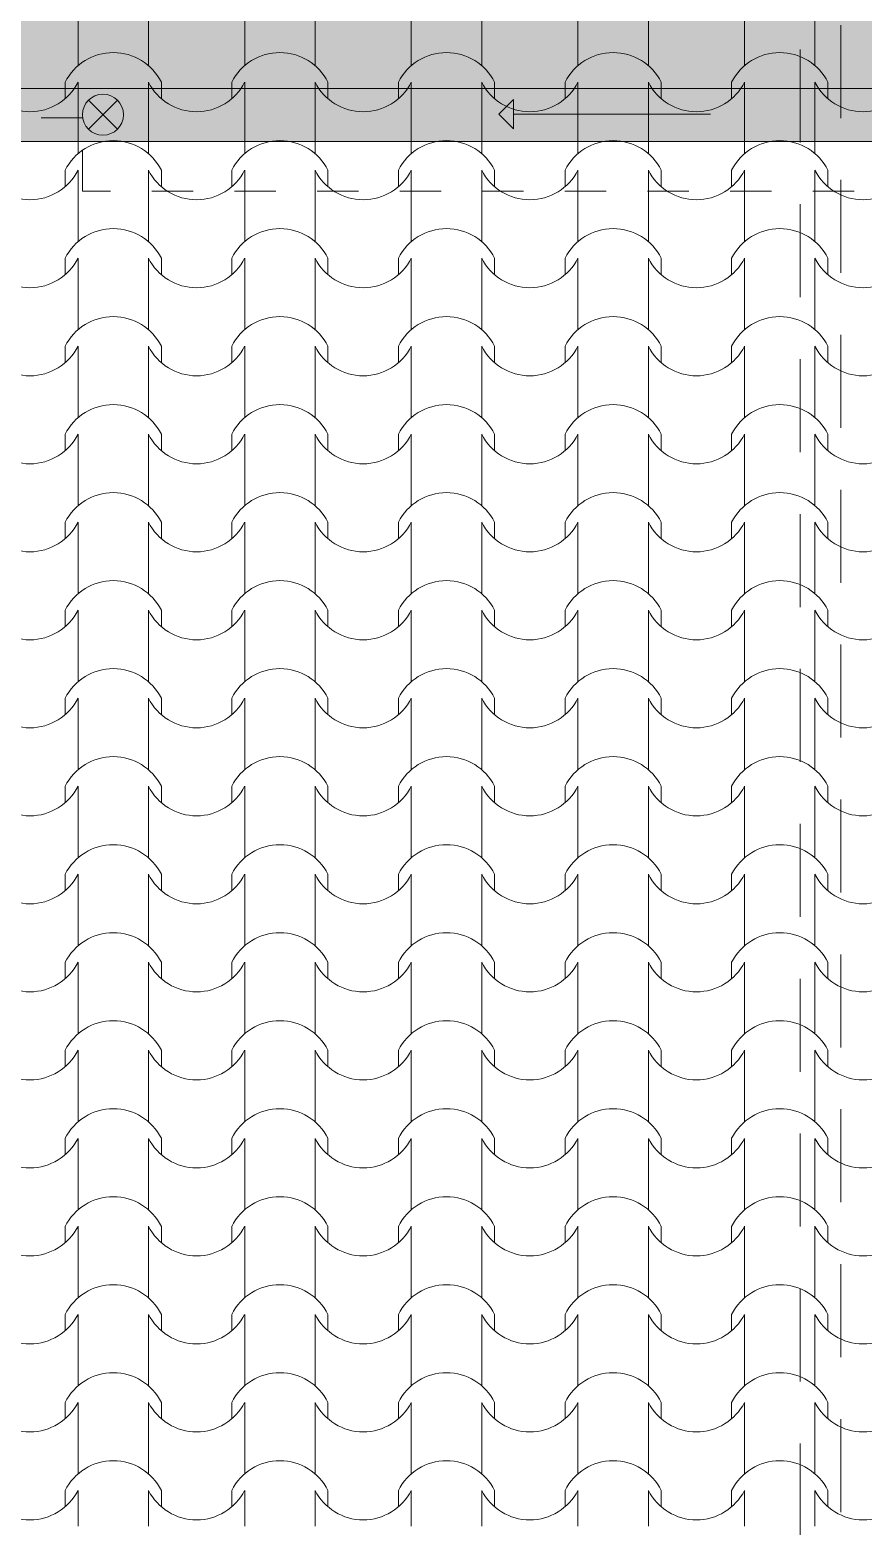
# Model space of a CAD drawing. Header units: feet. Extents: x 2791058 to 2855058, y -67651 to -26651.
# Drawn here: x 2808239 to 2811084, y -49419 to -44308 of the extents above; entities that cross this region are included whole.
import ezdxf

# ---------------------------------------------------------------- set-up
doc = ezdxf.new("R2010")
doc.units = ezdxf.units.FT
doc.header["$MEASUREMENT"] = 0
doc.linetypes.add('Dashed', pattern=[282.222223, 141.111112, -141.111112])
doc.linetypes.add('Long Dashed', pattern=[529.166651, 317.499995, -211.666656])
for name, color, linetype in [('Columns', 7, 'Continuous'), ('Exterior walls', 7, 'Continuous'), ('Shell - Roof', 7, 'Continuous')]:
    doc.layers.add(name, color=color, linetype=linetype)
for name, color, linetype, lineweight in [('Columns_Pen_No__1', 7, 'Continuous', 0), ('Exterior walls_Pen_No__1', 7, 'Continuous', 0), ('Model Unit - Zone_Pen_No__101', 252, 'Continuous', 0), ('Shell - Roof_Pen_No__1', 7, 'Continuous', 0), ('Shell - Roof_Pen_No__20', 1, 'Continuous', 0), ('Shell - Roof_Pen_No__21', 7, 'Continuous', 0), ('Structural - Bearing_Pen_No__1', 7, 'Continuous', 0), ('Structural - Bearing_Pen_No__13', 54, 'Continuous', 0)]:
    doc.layers.add(name, color=color, linetype=linetype, lineweight=lineweight)
doc.layers.add('Exterior walls_Pen_No__85', color=7, linetype='Continuous', lineweight=0, true_color=0x80c2ff)
doc.layers.add('Structural - Bearing_Pen_No__82', color=7, linetype='Continuous', lineweight=0, true_color=0xaaaaaa)

# ---------------------------------------------------------------- blocks, each defined once
blk = doc.blocks.new('*X9', base_point=(2247653.8, -76425))
at = {"layer": 'Structural - Bearing_Pen_No__82', "color": 253, "linetype": 'Continuous', "lineweight": 0, "true_color": 0xaaaaaa}
for p, q in [((2808403.2, -44307.9), (2808403.2, -44258.5)), ((2808643.7, -44307.9), (2808643.7, -44258.5)), ((2808972.2, -44307.9), (2808972.2, -44258.5)), ((2809212.6, -44307.9), (2809212.6, -44258.5)), ((2809541.1, -44307.9), (2809541.1, -44258.5)), ((2809781.6, -44307.9), (2809781.6, -44258.5)), ((2810110.1, -44307.9), (2810110.1, -44258.5)), ((2810350.6, -44307.9), (2810350.6, -44258.5)), ((2810679.1, -44307.9), (2810679.1, -44258.5)), ((2810919.5, -44307.9), (2810919.5, -44258.5)), ((2808403.2, -44429.8), (2808403.2, -44307.9)), ((2808643.7, -44429.8), (2808643.7, -44307.9)), ((2808972.2, -44429.8), (2808972.2, -44307.9)), ((2809212.6, -44429.8), (2809212.6, -44307.9)), ((2809541.1, -44429.8), (2809541.1, -44307.9)), ((2809781.6, -44429.8), (2809781.6, -44307.9)), ((2810110.1, -44429.8), (2810110.1, -44307.9)), ((2810350.6, -44429.8), (2810350.6, -44307.9)), ((2810679.1, -44429.8), (2810679.1, -44307.9)), ((2810919.5, -44429.8), (2810919.5, -44307.9)), ((2808359.2, -44542.7), (2808359.2, -44486.6)), ((2808403.2, -44608.5), (2808403.2, -44486.6)), ((2808643.7, -44608.5), (2808643.7, -44486.6)), ((2808687.7, -44542.7), (2808687.7, -44486.6)), ((2808928.2, -44542.7), (2808928.2, -44486.6)), ((2808972.2, -44608.5), (2808972.2, -44486.6)), ((2809212.6, -44608.5), (2809212.6, -44486.6)), ((2809256.7, -44542.7), (2809256.7, -44486.6)), ((2809497.1, -44542.7), (2809497.1, -44486.6)), ((2809541.1, -44608.5), (2809541.1, -44486.6)), ((2809781.6, -44608.5), (2809781.6, -44486.6)), ((2809825.6, -44542.7), (2809825.6, -44486.6)), ((2810066.1, -44542.7), (2810066.1, -44486.6)), ((2810110.1, -44608.5), (2810110.1, -44486.6)), ((2810350.6, -44608.5), (2810350.6, -44486.6)), ((2810394.6, -44542.7), (2810394.6, -44486.6)), ((2810635, -44542.7), (2810635, -44486.6)), ((2810679.1, -44608.5), (2810679.1, -44486.6)), ((2810919.5, -44608.5), (2810919.5, -44486.6)), ((2810963.5, -44542.7), (2810963.5, -44486.6)), ((2808403.2, -44730.5), (2808403.2, -44608.5)), ((2808643.7, -44730.5), (2808643.7, -44608.5)), ((2808972.2, -44730.5), (2808972.2, -44608.5)), ((2809212.6, -44730.5), (2809212.6, -44608.5)), ((2809541.1, -44730.5), (2809541.1, -44608.5)), ((2809781.6, -44730.5), (2809781.6, -44608.5)), ((2810110.1, -44730.5), (2810110.1, -44608.5)), ((2810350.6, -44730.5), (2810350.6, -44608.5)), ((2810679.1, -44730.5), (2810679.1, -44608.5)), ((2810919.5, -44730.5), (2810919.5, -44608.5)), ((2808359.2, -44843.3), (2808359.2, -44787.3)), ((2808403.2, -44909.2), (2808403.2, -44787.3)), ((2808643.7, -44909.2), (2808643.7, -44787.3)), ((2808687.7, -44843.3), (2808687.7, -44787.3)), ((2808928.2, -44843.3), (2808928.2, -44787.3)), ((2808972.2, -44909.2), (2808972.2, -44787.3)), ((2809212.6, -44909.2), (2809212.6, -44787.3)), ((2809256.7, -44843.3), (2809256.7, -44787.3)), ((2809497.1, -44843.3), (2809497.1, -44787.3)), ((2809541.1, -44909.2), (2809541.1, -44787.3)), ((2809781.6, -44909.2), (2809781.6, -44787.3)), ((2809825.6, -44843.3), (2809825.6, -44787.3)), ((2810066.1, -44843.3), (2810066.1, -44787.3)), ((2810110.1, -44909.2), (2810110.1, -44787.3)), ((2810350.6, -44909.2), (2810350.6, -44787.3)), ((2810394.6, -44843.3), (2810394.6, -44787.3)), ((2810635, -44843.3), (2810635, -44787.3)), ((2810679.1, -44909.2), (2810679.1, -44787.3)), ((2810919.5, -44909.2), (2810919.5, -44787.3)), ((2810963.5, -44843.3), (2810963.5, -44787.3)), ((2808403.2, -45031.2), (2808403.2, -44909.2)), ((2808643.7, -45031.2), (2808643.7, -44909.2)), ((2808972.2, -45031.2), (2808972.2, -44909.2)), ((2809212.6, -45031.2), (2809212.6, -44909.2)), ((2809541.1, -45031.2), (2809541.1, -44909.2)), ((2809781.6, -45031.2), (2809781.6, -44909.2)), ((2810110.1, -45031.2), (2810110.1, -44909.2)), ((2810350.6, -45031.2), (2810350.6, -44909.2)), ((2810679.1, -45031.2), (2810679.1, -44909.2)), ((2810919.5, -45031.2), (2810919.5, -44909.2)), ((2808359.2, -45144), (2808359.2, -45088)), ((2808403.2, -45209.9), (2808403.2, -45088)), ((2808643.7, -45209.9), (2808643.7, -45088)), ((2808687.7, -45144), (2808687.7, -45088)), ((2808928.2, -45144), (2808928.2, -45088)), ((2808972.2, -45209.9), (2808972.2, -45088)), ((2809212.6, -45209.9), (2809212.6, -45088)), ((2809256.7, -45144), (2809256.7, -45088)), ((2809497.1, -45144), (2809497.1, -45088)), ((2809541.1, -45209.9), (2809541.1, -45088)), ((2809781.6, -45209.9), (2809781.6, -45088)), ((2809825.6, -45144), (2809825.6, -45088)), ((2810066.1, -45144), (2810066.1, -45088)), ((2810110.1, -45209.9), (2810110.1, -45088)), ((2810350.6, -45209.9), (2810350.6, -45088)), ((2810394.6, -45144), (2810394.6, -45088)), ((2810635, -45144), (2810635, -45088)), ((2810679.1, -45209.9), (2810679.1, -45088)), ((2810919.5, -45209.9), (2810919.5, -45088)), ((2810963.5, -45144), (2810963.5, -45088)), ((2808403.2, -45331.8), (2808403.2, -45209.9)), ((2808643.7, -45331.8), (2808643.7, -45209.9)), ((2808972.2, -45331.8), (2808972.2, -45209.9)), ((2809212.6, -45331.8), (2809212.6, -45209.9)), ((2809541.1, -45331.8), (2809541.1, -45209.9)), ((2809781.6, -45331.8), (2809781.6, -45209.9)), ((2810110.1, -45331.8), (2810110.1, -45209.9)), ((2810350.6, -45331.8), (2810350.6, -45209.9)), ((2810679.1, -45331.8), (2810679.1, -45209.9)), ((2810919.5, -45331.8), (2810919.5, -45209.9)), ((2808359.2, -45444.7), (2808359.2, -45388.6)), ((2808403.2, -45510.6), (2808403.2, -45388.6)), ((2808643.7, -45510.6), (2808643.7, -45388.6)), ((2808687.7, -45444.7), (2808687.7, -45388.6)), ((2808928.2, -45444.7), (2808928.2, -45388.6)), ((2808972.2, -45510.6), (2808972.2, -45388.6)), ((2809212.6, -45510.6), (2809212.6, -45388.6)), ((2809256.7, -45444.7), (2809256.7, -45388.6)), ((2809497.1, -45444.7), (2809497.1, -45388.6)), ((2809541.1, -45510.6), (2809541.1, -45388.6)), ((2809781.6, -45510.6), (2809781.6, -45388.6)), ((2809825.6, -45444.7), (2809825.6, -45388.6)), ((2810066.1, -45444.7), (2810066.1, -45388.6)), ((2810110.1, -45510.6), (2810110.1, -45388.6)), ((2810350.6, -45510.6), (2810350.6, -45388.6)), ((2810394.6, -45444.7), (2810394.6, -45388.6)), ((2810635, -45444.7), (2810635, -45388.6)), ((2810679.1, -45510.6), (2810679.1, -45388.6)), ((2810919.5, -45510.6), (2810919.5, -45388.6)), ((2810963.5, -45444.7), (2810963.5, -45388.6)), ((2808403.2, -45632.5), (2808403.2, -45510.6)), ((2808643.7, -45632.5), (2808643.7, -45510.6)), ((2808972.2, -45632.5), (2808972.2, -45510.6)), ((2809212.6, -45632.5), (2809212.6, -45510.6)), ((2809541.1, -45632.5), (2809541.1, -45510.6)), ((2809781.6, -45632.5), (2809781.6, -45510.6)), ((2810110.1, -45632.5), (2810110.1, -45510.6)), ((2810350.6, -45632.5), (2810350.6, -45510.6)), ((2810679.1, -45632.5), (2810679.1, -45510.6)), ((2810919.5, -45632.5), (2810919.5, -45510.6)), ((2808359.2, -45745.4), (2808359.2, -45689.3)), ((2808403.2, -45811.2), (2808403.2, -45689.3)), ((2808643.7, -45811.2), (2808643.7, -45689.3)), ((2808687.7, -45745.4), (2808687.7, -45689.3)), ((2808928.2, -45745.4), (2808928.2, -45689.3)), ((2808972.2, -45811.2), (2808972.2, -45689.3)), ((2809212.6, -45811.2), (2809212.6, -45689.3)), ((2809256.7, -45745.4), (2809256.7, -45689.3)), ((2809497.1, -45745.4), (2809497.1, -45689.3)), ((2809541.1, -45811.2), (2809541.1, -45689.3)), ((2809781.6, -45811.2), (2809781.6, -45689.3)), ((2809825.6, -45745.4), (2809825.6, -45689.3)), ((2810066.1, -45745.4), (2810066.1, -45689.3)), ((2810110.1, -45811.2), (2810110.1, -45689.3)), ((2810350.6, -45811.2), (2810350.6, -45689.3)), ((2810394.6, -45745.4), (2810394.6, -45689.3)), ((2810635, -45745.4), (2810635, -45689.3)), ((2810679.1, -45811.2), (2810679.1, -45689.3)), ((2810919.5, -45811.2), (2810919.5, -45689.3)), ((2810963.5, -45745.4), (2810963.5, -45689.3)), ((2808403.2, -45933.2), (2808403.2, -45811.2)), ((2808643.7, -45933.2), (2808643.7, -45811.2)), ((2808972.2, -45933.2), (2808972.2, -45811.2)), ((2809212.6, -45933.2), (2809212.6, -45811.2)), ((2809541.1, -45933.2), (2809541.1, -45811.2)), ((2809781.6, -45933.2), (2809781.6, -45811.2)), ((2810110.1, -45933.2), (2810110.1, -45811.2)), ((2810350.6, -45933.2), (2810350.6, -45811.2)), ((2810679.1, -45933.2), (2810679.1, -45811.2)), ((2810919.5, -45933.2), (2810919.5, -45811.2)), ((2808359.2, -46046), (2808359.2, -45990)), ((2808403.2, -46111.9), (2808403.2, -45990)), ((2808643.7, -46111.9), (2808643.7, -45990)), ((2808687.7, -46046), (2808687.7, -45990)), ((2808928.2, -46046), (2808928.2, -45990)), ((2808972.2, -46111.9), (2808972.2, -45990)), ((2809212.6, -46111.9), (2809212.6, -45990)), ((2809256.7, -46046), (2809256.7, -45990)), ((2809497.1, -46046), (2809497.1, -45990)), ((2809541.1, -46111.9), (2809541.1, -45990)), ((2809781.6, -46111.9), (2809781.6, -45990)), ((2809825.6, -46046), (2809825.6, -45990)), ((2810066.1, -46046), (2810066.1, -45990)), ((2810110.1, -46111.9), (2810110.1, -45990)), ((2810350.6, -46111.9), (2810350.6, -45990)), ((2810394.6, -46046), (2810394.6, -45990)), ((2810635, -46046), (2810635, -45990)), ((2810679.1, -46111.9), (2810679.1, -45990)), ((2810919.5, -46111.9), (2810919.5, -45990)), ((2810963.5, -46046), (2810963.5, -45990)), ((2808403.2, -46233.8), (2808403.2, -46111.9)), ((2808643.7, -46233.8), (2808643.7, -46111.9)), ((2808972.2, -46233.8), (2808972.2, -46111.9)), ((2809212.6, -46233.8), (2809212.6, -46111.9)), ((2809541.1, -46233.8), (2809541.1, -46111.9)), ((2809781.6, -46233.8), (2809781.6, -46111.9)), ((2810110.1, -46233.8), (2810110.1, -46111.9)), ((2810350.6, -46233.8), (2810350.6, -46111.9)), ((2810679.1, -46233.8), (2810679.1, -46111.9)), ((2810919.5, -46233.8), (2810919.5, -46111.9)), ((2808359.2, -46346.7), (2808359.2, -46290.6)), ((2808403.2, -46412.6), (2808403.2, -46290.6)), ((2808643.7, -46412.6), (2808643.7, -46290.6)), ((2808687.7, -46346.7), (2808687.7, -46290.6)), ((2808928.2, -46346.7), (2808928.2, -46290.6)), ((2808972.2, -46412.6), (2808972.2, -46290.6)), ((2809212.6, -46412.6), (2809212.6, -46290.6)), ((2809256.7, -46346.7), (2809256.7, -46290.6)), ((2809497.1, -46346.7), (2809497.1, -46290.6)), ((2809541.1, -46412.6), (2809541.1, -46290.6)), ((2809781.6, -46412.6), (2809781.6, -46290.6)), ((2809825.6, -46346.7), (2809825.6, -46290.6)), ((2810066.1, -46346.7), (2810066.1, -46290.6)), ((2810110.1, -46412.6), (2810110.1, -46290.6)), ((2810350.6, -46412.6), (2810350.6, -46290.6)), ((2810394.6, -46346.7), (2810394.6, -46290.6)), ((2810635, -46346.7), (2810635, -46290.6)), ((2810679.1, -46412.6), (2810679.1, -46290.6)), ((2810919.5, -46412.6), (2810919.5, -46290.6)), ((2810963.5, -46346.7), (2810963.5, -46290.6)), ((2808403.2, -46534.5), (2808403.2, -46412.6)), ((2808643.7, -46534.5), (2808643.7, -46412.6)), ((2808972.2, -46534.5), (2808972.2, -46412.6)), ((2809212.6, -46534.5), (2809212.6, -46412.6)), ((2809541.1, -46534.5), (2809541.1, -46412.6)), ((2809781.6, -46534.5), (2809781.6, -46412.6)), ((2810110.1, -46534.5), (2810110.1, -46412.6)), ((2810350.6, -46534.5), (2810350.6, -46412.6)), ((2810679.1, -46534.5), (2810679.1, -46412.6)), ((2810919.5, -46534.5), (2810919.5, -46412.6)), ((2808359.2, -46647.4), (2808359.2, -46591.3)), ((2808403.2, -46713.3), (2808403.2, -46591.3)), ((2808643.7, -46713.3), (2808643.7, -46591.3)), ((2808687.7, -46647.4), (2808687.7, -46591.3)), ((2808928.2, -46647.4), (2808928.2, -46591.3)), ((2808972.2, -46713.3), (2808972.2, -46591.3)), ((2809212.6, -46713.3), (2809212.6, -46591.3)), ((2809256.7, -46647.4), (2809256.7, -46591.3)), ((2809497.1, -46647.4), (2809497.1, -46591.3)), ((2809541.1, -46713.3), (2809541.1, -46591.3)), ((2809781.6, -46713.3), (2809781.6, -46591.3)), ((2809825.6, -46647.4), (2809825.6, -46591.3)), ((2810066.1, -46647.4), (2810066.1, -46591.3)), ((2810110.1, -46713.3), (2810110.1, -46591.3)), ((2810350.6, -46713.3), (2810350.6, -46591.3)), ((2810394.6, -46647.4), (2810394.6, -46591.3)), ((2810635, -46647.4), (2810635, -46591.3)), ((2810679.1, -46713.3), (2810679.1, -46591.3)), ((2810919.5, -46713.3), (2810919.5, -46591.3)), ((2810963.5, -46647.4), (2810963.5, -46591.3)), ((2808403.2, -46835.2), (2808403.2, -46713.3)), ((2808643.7, -46835.2), (2808643.7, -46713.3)), ((2808972.2, -46835.2), (2808972.2, -46713.3)), ((2809212.6, -46835.2), (2809212.6, -46713.3)), ((2809541.1, -46835.2), (2809541.1, -46713.3)), ((2809781.6, -46835.2), (2809781.6, -46713.3)), ((2810110.1, -46835.2), (2810110.1, -46713.3)), ((2810350.6, -46835.2), (2810350.6, -46713.3)), ((2810679.1, -46835.2), (2810679.1, -46713.3)), ((2810919.5, -46835.2), (2810919.5, -46713.3)), ((2808359.2, -46948), (2808359.2, -46892)), ((2808403.2, -47013.9), (2808403.2, -46892)), ((2808643.7, -47013.9), (2808643.7, -46892)), ((2808687.7, -46948), (2808687.7, -46892)), ((2808928.2, -46948), (2808928.2, -46892)), ((2808972.2, -47013.9), (2808972.2, -46892)), ((2809212.6, -47013.9), (2809212.6, -46892)), ((2809256.7, -46948), (2809256.7, -46892)), ((2809497.1, -46948), (2809497.1, -46892)), ((2809541.1, -47013.9), (2809541.1, -46892)), ((2809781.6, -47013.9), (2809781.6, -46892)), ((2809825.6, -46948), (2809825.6, -46892)), ((2810066.1, -46948), (2810066.1, -46892)), ((2810110.1, -47013.9), (2810110.1, -46892)), ((2810350.6, -47013.9), (2810350.6, -46892)), ((2810394.6, -46948), (2810394.6, -46892)), ((2810635, -46948), (2810635, -46892)), ((2810679.1, -47013.9), (2810679.1, -46892)), ((2810919.5, -47013.9), (2810919.5, -46892)), ((2810963.5, -46948), (2810963.5, -46892)), ((2808403.2, -47135.9), (2808403.2, -47013.9)), ((2808643.7, -47135.9), (2808643.7, -47013.9)), ((2808972.2, -47135.9), (2808972.2, -47013.9)), ((2809212.6, -47135.9), (2809212.6, -47013.9)), ((2809541.1, -47135.9), (2809541.1, -47013.9)), ((2809781.6, -47135.9), (2809781.6, -47013.9)), ((2810110.1, -47135.9), (2810110.1, -47013.9)), ((2810350.6, -47135.9), (2810350.6, -47013.9)), ((2810679.1, -47135.9), (2810679.1, -47013.9)), ((2810919.5, -47135.9), (2810919.5, -47013.9)), ((2808359.2, -47248.7), (2808359.2, -47192.7)), ((2808403.2, -47314.6), (2808403.2, -47192.7)), ((2808643.7, -47314.6), (2808643.7, -47192.7)), ((2808687.7, -47248.7), (2808687.7, -47192.7)), ((2808928.2, -47248.7), (2808928.2, -47192.7)), ((2808972.2, -47314.6), (2808972.2, -47192.7)), ((2809212.6, -47314.6), (2809212.6, -47192.7)), ((2809256.7, -47248.7), (2809256.7, -47192.7)), ((2809497.1, -47248.7), (2809497.1, -47192.7)), ((2809541.1, -47314.6), (2809541.1, -47192.7)), ((2809781.6, -47314.6), (2809781.6, -47192.7)), ((2809825.6, -47248.7), (2809825.6, -47192.7)), ((2810066.1, -47248.7), (2810066.1, -47192.7)), ((2810110.1, -47314.6), (2810110.1, -47192.7)), ((2810350.6, -47314.6), (2810350.6, -47192.7)), ((2810394.6, -47248.7), (2810394.6, -47192.7)), ((2810635, -47248.7), (2810635, -47192.7)), ((2810679.1, -47314.6), (2810679.1, -47192.7)), ((2810919.5, -47314.6), (2810919.5, -47192.7)), ((2810963.5, -47248.7), (2810963.5, -47192.7)), ((2808403.2, -47436.5), (2808403.2, -47314.6)), ((2808643.7, -47436.5), (2808643.7, -47314.6)), ((2808972.2, -47436.5), (2808972.2, -47314.6)), ((2809212.6, -47436.5), (2809212.6, -47314.6)), ((2809541.1, -47436.5), (2809541.1, -47314.6)), ((2809781.6, -47436.5), (2809781.6, -47314.6)), ((2810110.1, -47436.5), (2810110.1, -47314.6)), ((2810350.6, -47436.5), (2810350.6, -47314.6)), ((2810679.1, -47436.5), (2810679.1, -47314.6)), ((2810919.5, -47436.5), (2810919.5, -47314.6)), ((2808359.2, -47549.4), (2808359.2, -47493.3)), ((2808403.2, -47615.3), (2808403.2, -47493.3)), ((2808643.7, -47615.3), (2808643.7, -47493.3)), ((2808687.7, -47549.4), (2808687.7, -47493.3)), ((2808928.2, -47549.4), (2808928.2, -47493.3)), ((2808972.2, -47615.3), (2808972.2, -47493.3)), ((2809212.6, -47615.3), (2809212.6, -47493.3)), ((2809256.7, -47549.4), (2809256.7, -47493.3)), ((2809497.1, -47549.4), (2809497.1, -47493.3)), ((2809541.1, -47615.3), (2809541.1, -47493.3)), ((2809781.6, -47615.3), (2809781.6, -47493.3)), ((2809825.6, -47549.4), (2809825.6, -47493.3)), ((2810066.1, -47549.4), (2810066.1, -47493.3)), ((2810110.1, -47615.3), (2810110.1, -47493.3)), ((2810350.6, -47615.3), (2810350.6, -47493.3)), ((2810394.6, -47549.4), (2810394.6, -47493.3)), ((2810635, -47549.4), (2810635, -47493.3)), ((2810679.1, -47615.3), (2810679.1, -47493.3)), ((2810919.5, -47615.3), (2810919.5, -47493.3)), ((2810963.5, -47549.4), (2810963.5, -47493.3)), ((2808403.2, -47737.2), (2808403.2, -47615.3)), ((2808643.7, -47737.2), (2808643.7, -47615.3)), ((2808972.2, -47737.2), (2808972.2, -47615.3)), ((2809212.6, -47737.2), (2809212.6, -47615.3)), ((2809541.1, -47737.2), (2809541.1, -47615.3)), ((2809781.6, -47737.2), (2809781.6, -47615.3)), ((2810110.1, -47737.2), (2810110.1, -47615.3)), ((2810350.6, -47737.2), (2810350.6, -47615.3)), ((2810679.1, -47737.2), (2810679.1, -47615.3)), ((2810919.5, -47737.2), (2810919.5, -47615.3)), ((2808359.2, -47850.1), (2808359.2, -47794)), ((2808403.2, -47915.9), (2808403.2, -47794)), ((2808643.7, -47915.9), (2808643.7, -47794)), ((2808687.7, -47850.1), (2808687.7, -47794)), ((2808928.2, -47850.1), (2808928.2, -47794)), ((2808972.2, -47915.9), (2808972.2, -47794)), ((2809212.6, -47915.9), (2809212.6, -47794)), ((2809256.7, -47850.1), (2809256.7, -47794)), ((2809497.1, -47850.1), (2809497.1, -47794)), ((2809541.1, -47915.9), (2809541.1, -47794)), ((2809781.6, -47915.9), (2809781.6, -47794)), ((2809825.6, -47850.1), (2809825.6, -47794)), ((2810066.1, -47850.1), (2810066.1, -47794)), ((2810110.1, -47915.9), (2810110.1, -47794)), ((2810350.6, -47915.9), (2810350.6, -47794)), ((2810394.6, -47850.1), (2810394.6, -47794)), ((2810635, -47850.1), (2810635, -47794)), ((2810679.1, -47915.9), (2810679.1, -47794)), ((2810919.5, -47915.9), (2810919.5, -47794)), ((2810963.5, -47850.1), (2810963.5, -47794)), ((2808403.2, -48037.9), (2808403.2, -47915.9)), ((2808643.7, -48037.9), (2808643.7, -47915.9)), ((2808972.2, -48037.9), (2808972.2, -47915.9)), ((2809212.6, -48037.9), (2809212.6, -47915.9)), ((2809541.1, -48037.9), (2809541.1, -47915.9)), ((2809781.6, -48037.9), (2809781.6, -47915.9)), ((2810110.1, -48037.9), (2810110.1, -47915.9)), ((2810350.6, -48037.9), (2810350.6, -47915.9)), ((2810679.1, -48037.9), (2810679.1, -47915.9)), ((2810919.5, -48037.9), (2810919.5, -47915.9)), ((2808359.2, -48150.7), (2808359.2, -48094.7)), ((2808403.2, -48216.6), (2808403.2, -48094.7)), ((2808643.7, -48216.6), (2808643.7, -48094.7)), ((2808687.7, -48150.7), (2808687.7, -48094.7)), ((2808928.2, -48150.7), (2808928.2, -48094.7)), ((2808972.2, -48216.6), (2808972.2, -48094.7)), ((2809212.6, -48216.6), (2809212.6, -48094.7)), ((2809256.7, -48150.7), (2809256.7, -48094.7)), ((2809497.1, -48150.7), (2809497.1, -48094.7)), ((2809541.1, -48216.6), (2809541.1, -48094.7)), ((2809781.6, -48216.6), (2809781.6, -48094.7)), ((2809825.6, -48150.7), (2809825.6, -48094.7)), ((2810066.1, -48150.7), (2810066.1, -48094.7)), ((2810110.1, -48216.6), (2810110.1, -48094.7)), ((2810350.6, -48216.6), (2810350.6, -48094.7)), ((2810394.6, -48150.7), (2810394.6, -48094.7)), ((2810635, -48150.7), (2810635, -48094.7)), ((2810679.1, -48216.6), (2810679.1, -48094.7)), ((2810919.5, -48216.6), (2810919.5, -48094.7)), ((2810963.5, -48150.7), (2810963.5, -48094.7)), ((2808403.2, -48338.6), (2808403.2, -48216.6)), ((2808643.7, -48338.6), (2808643.7, -48216.6)), ((2808972.2, -48338.6), (2808972.2, -48216.6)), ((2809212.6, -48338.6), (2809212.6, -48216.6)), ((2809541.1, -48338.6), (2809541.1, -48216.6)), ((2809781.6, -48338.6), (2809781.6, -48216.6)), ((2810110.1, -48338.6), (2810110.1, -48216.6)), ((2810350.6, -48338.6), (2810350.6, -48216.6)), ((2810679.1, -48338.6), (2810679.1, -48216.6)), ((2810919.5, -48338.6), (2810919.5, -48216.6)), ((2808359.2, -48451.4), (2808359.2, -48395.3)), ((2808403.2, -48517.3), (2808403.2, -48395.3)), ((2808643.7, -48517.3), (2808643.7, -48395.3)), ((2808687.7, -48451.4), (2808687.7, -48395.3)), ((2808928.2, -48451.4), (2808928.2, -48395.3)), ((2808972.2, -48517.3), (2808972.2, -48395.3)), ((2809212.6, -48517.3), (2809212.6, -48395.3)), ((2809256.7, -48451.4), (2809256.7, -48395.3)), ((2809497.1, -48451.4), (2809497.1, -48395.3)), ((2809541.1, -48517.3), (2809541.1, -48395.3)), ((2809781.6, -48517.3), (2809781.6, -48395.3)), ((2809825.6, -48451.4), (2809825.6, -48395.3)), ((2810066.1, -48451.4), (2810066.1, -48395.3)), ((2810110.1, -48517.3), (2810110.1, -48395.3)), ((2810350.6, -48517.3), (2810350.6, -48395.3)), ((2810394.6, -48451.4), (2810394.6, -48395.3)), ((2810635, -48451.4), (2810635, -48395.3)), ((2810679.1, -48517.3), (2810679.1, -48395.3)), ((2810919.5, -48517.3), (2810919.5, -48395.3)), ((2810963.5, -48451.4), (2810963.5, -48395.3)), ((2808403.2, -48639.2), (2808403.2, -48517.3)), ((2808643.7, -48639.2), (2808643.7, -48517.3)), ((2808972.2, -48639.2), (2808972.2, -48517.3)), ((2809212.6, -48639.2), (2809212.6, -48517.3)), ((2809541.1, -48639.2), (2809541.1, -48517.3)), ((2809781.6, -48639.2), (2809781.6, -48517.3)), ((2810110.1, -48639.2), (2810110.1, -48517.3)), ((2810350.6, -48639.2), (2810350.6, -48517.3)), ((2810679.1, -48639.2), (2810679.1, -48517.3)), ((2810919.5, -48639.2), (2810919.5, -48517.3)), ((2808359.2, -48752.1), (2808359.2, -48696)), ((2808403.2, -48818), (2808403.2, -48696)), ((2808643.7, -48818), (2808643.7, -48696)), ((2808687.7, -48752.1), (2808687.7, -48696)), ((2808928.2, -48752.1), (2808928.2, -48696)), ((2808972.2, -48818), (2808972.2, -48696)), ((2809212.6, -48818), (2809212.6, -48696)), ((2809256.7, -48752.1), (2809256.7, -48696)), ((2809497.1, -48752.1), (2809497.1, -48696)), ((2809541.1, -48818), (2809541.1, -48696)), ((2809781.6, -48818), (2809781.6, -48696)), ((2809825.6, -48752.1), (2809825.6, -48696)), ((2810066.1, -48752.1), (2810066.1, -48696)), ((2810110.1, -48818), (2810110.1, -48696)), ((2810350.6, -48818), (2810350.6, -48696)), ((2810394.6, -48752.1), (2810394.6, -48696)), ((2810635, -48752.1), (2810635, -48696)), ((2810679.1, -48818), (2810679.1, -48696)), ((2810919.5, -48818), (2810919.5, -48696)), ((2810963.5, -48752.1), (2810963.5, -48696)), ((2808403.2, -48939.9), (2808403.2, -48818)), ((2808643.7, -48939.9), (2808643.7, -48818)), ((2808972.2, -48939.9), (2808972.2, -48818)), ((2809212.6, -48939.9), (2809212.6, -48818)), ((2809541.1, -48939.9), (2809541.1, -48818)), ((2809781.6, -48939.9), (2809781.6, -48818)), ((2810110.1, -48939.9), (2810110.1, -48818)), ((2810350.6, -48939.9), (2810350.6, -48818)), ((2810679.1, -48939.9), (2810679.1, -48818)), ((2810919.5, -48939.9), (2810919.5, -48818)), ((2808359.2, -49052.8), (2808359.2, -48996.7)), ((2808403.2, -49118.6), (2808403.2, -48996.7)), ((2808643.7, -49118.6), (2808643.7, -48996.7)), ((2808687.7, -49052.8), (2808687.7, -48996.7)), ((2808928.2, -49052.8), (2808928.2, -48996.7)), ((2808972.2, -49118.6), (2808972.2, -48996.7)), ((2809212.6, -49118.6), (2809212.6, -48996.7)), ((2809256.7, -49052.8), (2809256.7, -48996.7)), ((2809497.1, -49052.8), (2809497.1, -48996.7)), ((2809541.1, -49118.6), (2809541.1, -48996.7)), ((2809781.6, -49118.6), (2809781.6, -48996.7)), ((2809825.6, -49052.8), (2809825.6, -48996.7)), ((2810066.1, -49052.8), (2810066.1, -48996.7)), ((2810110.1, -49118.6), (2810110.1, -48996.7)), ((2810350.6, -49118.6), (2810350.6, -48996.7)), ((2810394.6, -49052.8), (2810394.6, -48996.7)), ((2810635, -49052.8), (2810635, -48996.7)), ((2810679.1, -49118.6), (2810679.1, -48996.7)), ((2810919.5, -49118.6), (2810919.5, -48996.7)), ((2810963.5, -49052.8), (2810963.5, -48996.7)), ((2808403.2, -49240.6), (2808403.2, -49118.6)), ((2808643.7, -49240.6), (2808643.7, -49118.6)), ((2808972.2, -49240.6), (2808972.2, -49118.6)), ((2809212.6, -49240.6), (2809212.6, -49118.6)), ((2809541.1, -49240.6), (2809541.1, -49118.6)), ((2809781.6, -49240.6), (2809781.6, -49118.6)), ((2810110.1, -49240.6), (2810110.1, -49118.6)), ((2810350.6, -49240.6), (2810350.6, -49118.6)), ((2810679.1, -49240.6), (2810679.1, -49118.6)), ((2810919.5, -49240.6), (2810919.5, -49118.6)), ((2808359.2, -49353.4), (2808359.2, -49297.4)), ((2808403.2, -49419.3), (2808403.2, -49297.4)), ((2808643.7, -49419.3), (2808643.7, -49297.4)), ((2808687.7, -49353.4), (2808687.7, -49297.4)), ((2808928.2, -49353.4), (2808928.2, -49297.4)), ((2808972.2, -49419.3), (2808972.2, -49297.4)), ((2809212.6, -49419.3), (2809212.6, -49297.4)), ((2809256.7, -49353.4), (2809256.7, -49297.4)), ((2809497.1, -49353.4), (2809497.1, -49297.4)), ((2809541.1, -49419.3), (2809541.1, -49297.4)), ((2809781.6, -49419.3), (2809781.6, -49297.4)), ((2809825.6, -49353.4), (2809825.6, -49297.4)), ((2810066.1, -49353.4), (2810066.1, -49297.4)), ((2810110.1, -49419.3), (2810110.1, -49297.4)), ((2810350.6, -49419.3), (2810350.6, -49297.4)), ((2810394.6, -49353.4), (2810394.6, -49297.4)), ((2810635, -49353.4), (2810635, -49297.4)), ((2810679.1, -49419.3), (2810679.1, -49297.4)), ((2810919.5, -49419.3), (2810919.5, -49297.4)), ((2810963.5, -49353.4), (2810963.5, -49297.4))]:
    blk.add_line(p, q, dxfattribs=at)
for centre, radius, start, end in [((2808523.5, -44569.2), 183.9, 26.7044, 153.2956), ((2809092.4, -44569.2), 183.9, 26.7044, 153.2956), ((2809661.4, -44569.2), 183.9, 26.7044, 153.2956), ((2810230.3, -44569.2), 183.9, 26.7044, 153.2956), ((2810799.3, -44569.2), 183.9, 26.7044, 153.2956), ((2808239.5, -44402.7), 184.9, 206.9885, 269.8295), ((2808238.4, -44402.7), 184.9, 270.1705, 333.0115), ((2808808.5, -44402.7), 184.9, 206.9885, 269.8295), ((2808807.4, -44402.7), 184.9, 270.1705, 333.0115), ((2809377.4, -44402.7), 184.9, 206.9885, 269.8295), ((2809376.3, -44402.7), 184.9, 270.1705, 333.0115), ((2809946.4, -44402.7), 184.9, 206.9885, 269.8295), ((2809945.3, -44402.7), 184.9, 270.1705, 333.0115), ((2810515.4, -44402.7), 184.9, 206.9885, 269.8295), ((2810514.3, -44402.7), 184.9, 270.1705, 333.0115), ((2811084.3, -44402.7), 184.9, 206.9885, 269.8295), ((2811083.2, -44402.7), 184.9, 270.1705, 333.0115), ((2808523.5, -44869.9), 183.9, 26.7044, 153.2956), ((2809092.4, -44869.9), 183.9, 26.7044, 153.2956), ((2809661.4, -44869.9), 183.9, 26.7044, 153.2956), ((2810230.3, -44869.9), 183.9, 26.7044, 153.2956), ((2810799.3, -44869.9), 183.9, 26.7044, 153.2956), ((2808239.5, -44703.4), 184.9, 206.9885, 269.8295), ((2808238.4, -44703.4), 184.9, 270.1705, 333.0115), ((2808808.5, -44703.4), 184.9, 206.9885, 269.8295), ((2808807.4, -44703.4), 184.9, 270.1705, 333.0115), ((2809377.4, -44703.4), 184.9, 206.9885, 269.8295), ((2809376.3, -44703.4), 184.9, 270.1705, 333.0115), ((2809946.4, -44703.4), 184.9, 206.9885, 269.8295), ((2809945.3, -44703.4), 184.9, 270.1705, 333.0115), ((2810515.4, -44703.4), 184.9, 206.9885, 269.8295), ((2810514.3, -44703.4), 184.9, 270.1705, 333.0115), ((2811084.3, -44703.4), 184.9, 206.9885, 269.8295), ((2811083.2, -44703.4), 184.9, 270.1705, 333.0115), ((2808523.5, -45170.6), 183.9, 26.7044, 153.2956), ((2809092.4, -45170.6), 183.9, 26.7044, 153.2956), ((2809661.4, -45170.6), 183.9, 26.7044, 153.2956), ((2810230.3, -45170.6), 183.9, 26.7044, 153.2956), ((2810799.3, -45170.6), 183.9, 26.7044, 153.2956), ((2808239.5, -45004), 184.9, 206.9885, 269.8295), ((2808238.4, -45004), 184.9, 270.1705, 333.0115), ((2808808.5, -45004), 184.9, 206.9885, 269.8295), ((2808807.4, -45004), 184.9, 270.1705, 333.0115), ((2809377.4, -45004), 184.9, 206.9885, 269.8295), ((2809376.3, -45004), 184.9, 270.1705, 333.0115), ((2809946.4, -45004), 184.9, 206.9885, 269.8295), ((2809945.3, -45004), 184.9, 270.1705, 333.0115), ((2810515.4, -45004), 184.9, 206.9885, 269.8295), ((2810514.3, -45004), 184.9, 270.1705, 333.0115), ((2811084.3, -45004), 184.9, 206.9885, 269.8295), ((2811083.2, -45004), 184.9, 270.1705, 333.0115), ((2808523.5, -45471.2), 183.9, 26.7044, 153.2956), ((2809092.4, -45471.2), 183.9, 26.7044, 153.2956), ((2809661.4, -45471.2), 183.9, 26.7044, 153.2956), ((2810230.3, -45471.2), 183.9, 26.7044, 153.2956), ((2810799.3, -45471.2), 183.9, 26.7044, 153.2956), ((2808239.5, -45304.7), 184.9, 206.9885, 269.8295), ((2808238.4, -45304.7), 184.9, 270.1705, 333.0115), ((2808808.5, -45304.7), 184.9, 206.9885, 269.8295), ((2808807.4, -45304.7), 184.9, 270.1705, 333.0115), ((2809377.4, -45304.7), 184.9, 206.9885, 269.8295), ((2809376.3, -45304.7), 184.9, 270.1705, 333.0115), ((2809946.4, -45304.7), 184.9, 206.9885, 269.8295), ((2809945.3, -45304.7), 184.9, 270.1705, 333.0115), ((2810515.4, -45304.7), 184.9, 206.9885, 269.8295), ((2810514.3, -45304.7), 184.9, 270.1705, 333.0115), ((2811084.3, -45304.7), 184.9, 206.9885, 269.8295), ((2811083.2, -45304.7), 184.9, 270.1705, 333.0115), ((2808523.5, -45771.9), 183.9, 26.7044, 153.2956), ((2809092.4, -45771.9), 183.9, 26.7044, 153.2956), ((2809661.4, -45771.9), 183.9, 26.7044, 153.2956), ((2810230.3, -45771.9), 183.9, 26.7044, 153.2956), ((2810799.3, -45771.9), 183.9, 26.7044, 153.2956), ((2808239.5, -45605.4), 184.9, 206.9885, 269.8295), ((2808238.4, -45605.4), 184.9, 270.1705, 333.0115), ((2808808.5, -45605.4), 184.9, 206.9885, 269.8295), ((2808807.4, -45605.4), 184.9, 270.1705, 333.0115), ((2809377.4, -45605.4), 184.9, 206.9885, 269.8295), ((2809376.3, -45605.4), 184.9, 270.1705, 333.0115), ((2809946.4, -45605.4), 184.9, 206.9885, 269.8295), ((2809945.3, -45605.4), 184.9, 270.1705, 333.0115), ((2810515.4, -45605.4), 184.9, 206.9885, 269.8295), ((2810514.3, -45605.4), 184.9, 270.1705, 333.0115), ((2811084.3, -45605.4), 184.9, 206.9885, 269.8295), ((2811083.2, -45605.4), 184.9, 270.1705, 333.0115), ((2808523.5, -46072.6), 183.9, 26.7044, 153.2956), ((2809092.4, -46072.6), 183.9, 26.7044, 153.2956), ((2809661.4, -46072.6), 183.9, 26.7044, 153.2956), ((2810230.3, -46072.6), 183.9, 26.7044, 153.2956), ((2810799.3, -46072.6), 183.9, 26.7044, 153.2956), ((2808239.5, -45906), 184.9, 206.9885, 269.8295), ((2808238.4, -45906), 184.9, 270.1705, 333.0115), ((2808808.5, -45906), 184.9, 206.9885, 269.8295), ((2808807.4, -45906), 184.9, 270.1705, 333.0115), ((2809377.4, -45906), 184.9, 206.9885, 269.8295), ((2809376.3, -45906), 184.9, 270.1705, 333.0115), ((2809946.4, -45906), 184.9, 206.9885, 269.8295), ((2809945.3, -45906), 184.9, 270.1705, 333.0115), ((2810515.4, -45906), 184.9, 206.9885, 269.8295), ((2810514.3, -45906), 184.9, 270.1705, 333.0115), ((2811084.3, -45906), 184.9, 206.9885, 269.8295), ((2811083.2, -45906), 184.9, 270.1705, 333.0115), ((2808523.5, -46373.3), 183.9, 26.7044, 153.2956), ((2809092.4, -46373.3), 183.9, 26.7044, 153.2956), ((2809661.4, -46373.3), 183.9, 26.7044, 153.2956), ((2810230.3, -46373.3), 183.9, 26.7044, 153.2956), ((2810799.3, -46373.3), 183.9, 26.7044, 153.2956), ((2808239.5, -46206.7), 184.9, 206.9885, 269.8295), ((2808238.4, -46206.7), 184.9, 270.1705, 333.0115), ((2808808.5, -46206.7), 184.9, 206.9885, 269.8295), ((2808807.4, -46206.7), 184.9, 270.1705, 333.0115), ((2809377.4, -46206.7), 184.9, 206.9885, 269.8295), ((2809376.3, -46206.7), 184.9, 270.1705, 333.0115), ((2809946.4, -46206.7), 184.9, 206.9885, 269.8295), ((2809945.3, -46206.7), 184.9, 270.1705, 333.0115), ((2810515.4, -46206.7), 184.9, 206.9885, 269.8295), ((2810514.3, -46206.7), 184.9, 270.1705, 333.0115), ((2811084.3, -46206.7), 184.9, 206.9885, 269.8295), ((2811083.2, -46206.7), 184.9, 270.1705, 333.0115), ((2808523.5, -46673.9), 183.9, 26.7044, 153.2956), ((2809092.4, -46673.9), 183.9, 26.7044, 153.2956), ((2809661.4, -46673.9), 183.9, 26.7044, 153.2956), ((2810230.3, -46673.9), 183.9, 26.7044, 153.2956), ((2810799.3, -46673.9), 183.9, 26.7044, 153.2956), ((2808239.5, -46507.4), 184.9, 206.9885, 269.8295), ((2808238.4, -46507.4), 184.9, 270.1705, 333.0115), ((2808808.5, -46507.4), 184.9, 206.9885, 269.8295), ((2808807.4, -46507.4), 184.9, 270.1705, 333.0115), ((2809377.4, -46507.4), 184.9, 206.9885, 269.8295), ((2809376.3, -46507.4), 184.9, 270.1705, 333.0115), ((2809946.4, -46507.4), 184.9, 206.9885, 269.8295), ((2809945.3, -46507.4), 184.9, 270.1705, 333.0115), ((2810515.4, -46507.4), 184.9, 206.9885, 269.8295), ((2810514.3, -46507.4), 184.9, 270.1705, 333.0115), ((2811084.3, -46507.4), 184.9, 206.9885, 269.8295), ((2811083.2, -46507.4), 184.9, 270.1705, 333.0115), ((2808523.5, -46974.6), 183.9, 26.7044, 153.2956), ((2809092.4, -46974.6), 183.9, 26.7044, 153.2956), ((2809661.4, -46974.6), 183.9, 26.7044, 153.2956), ((2810230.3, -46974.6), 183.9, 26.7044, 153.2956), ((2810799.3, -46974.6), 183.9, 26.7044, 153.2956), ((2808239.5, -46808.1), 184.9, 206.9885, 269.8295), ((2808238.4, -46808.1), 184.9, 270.1705, 333.0115), ((2808808.5, -46808.1), 184.9, 206.9885, 269.8295), ((2808807.4, -46808.1), 184.9, 270.1705, 333.0115), ((2809377.4, -46808.1), 184.9, 206.9885, 269.8295), ((2809376.3, -46808.1), 184.9, 270.1705, 333.0115), ((2809946.4, -46808.1), 184.9, 206.9885, 269.8295), ((2809945.3, -46808.1), 184.9, 270.1705, 333.0115), ((2810515.4, -46808.1), 184.9, 206.9885, 269.8295), ((2810514.3, -46808.1), 184.9, 270.1705, 333.0115), ((2811084.3, -46808.1), 184.9, 206.9885, 269.8295), ((2811083.2, -46808.1), 184.9, 270.1705, 333.0115), ((2808523.5, -47275.3), 183.9, 26.7044, 153.2956), ((2809092.4, -47275.3), 183.9, 26.7044, 153.2956), ((2809661.4, -47275.3), 183.9, 26.7044, 153.2956), ((2810230.3, -47275.3), 183.9, 26.7044, 153.2956), ((2810799.3, -47275.3), 183.9, 26.7044, 153.2956), ((2808239.5, -47108.7), 184.9, 206.9885, 269.8295), ((2808238.4, -47108.7), 184.9, 270.1705, 333.0115), ((2808808.5, -47108.7), 184.9, 206.9885, 269.8295), ((2808807.4, -47108.7), 184.9, 270.1705, 333.0115), ((2809377.4, -47108.7), 184.9, 206.9885, 269.8295), ((2809376.3, -47108.7), 184.9, 270.1705, 333.0115), ((2809946.4, -47108.7), 184.9, 206.9885, 269.8295), ((2809945.3, -47108.7), 184.9, 270.1705, 333.0115), ((2810515.4, -47108.7), 184.9, 206.9885, 269.8295), ((2810514.3, -47108.7), 184.9, 270.1705, 333.0115), ((2811084.3, -47108.7), 184.9, 206.9885, 269.8295), ((2811083.2, -47108.7), 184.9, 270.1705, 333.0115), ((2808523.5, -47576), 183.9, 26.7044, 153.2956), ((2809092.4, -47576), 183.9, 26.7044, 153.2956), ((2809661.4, -47576), 183.9, 26.7044, 153.2956), ((2810230.3, -47576), 183.9, 26.7044, 153.2956), ((2810799.3, -47576), 183.9, 26.7044, 153.2956), ((2808239.5, -47409.4), 184.9, 206.9885, 269.8295), ((2808238.4, -47409.4), 184.9, 270.1705, 333.0115), ((2808808.5, -47409.4), 184.9, 206.9885, 269.8295), ((2808807.4, -47409.4), 184.9, 270.1705, 333.0115), ((2809377.4, -47409.4), 184.9, 206.9885, 269.8295), ((2809376.3, -47409.4), 184.9, 270.1705, 333.0115), ((2809946.4, -47409.4), 184.9, 206.9885, 269.8295), ((2809945.3, -47409.4), 184.9, 270.1705, 333.0115), ((2810515.4, -47409.4), 184.9, 206.9885, 269.8295), ((2810514.3, -47409.4), 184.9, 270.1705, 333.0115), ((2811084.3, -47409.4), 184.9, 206.9885, 269.8295), ((2811083.2, -47409.4), 184.9, 270.1705, 333.0115), ((2808523.5, -47876.6), 183.9, 26.7044, 153.2956), ((2809092.4, -47876.6), 183.9, 26.7044, 153.2956), ((2809661.4, -47876.6), 183.9, 26.7044, 153.2956), ((2810230.3, -47876.6), 183.9, 26.7044, 153.2956), ((2810799.3, -47876.6), 183.9, 26.7044, 153.2956), ((2808239.5, -47710.1), 184.9, 206.9885, 269.8295), ((2808238.4, -47710.1), 184.9, 270.1705, 333.0115), ((2808808.5, -47710.1), 184.9, 206.9885, 269.8295), ((2808807.4, -47710.1), 184.9, 270.1705, 333.0115), ((2809377.4, -47710.1), 184.9, 206.9885, 269.8295), ((2809376.3, -47710.1), 184.9, 270.1705, 333.0115), ((2809946.4, -47710.1), 184.9, 206.9885, 269.8295), ((2809945.3, -47710.1), 184.9, 270.1705, 333.0115), ((2810515.4, -47710.1), 184.9, 206.9885, 269.8295), ((2810514.3, -47710.1), 184.9, 270.1705, 333.0115), ((2811084.3, -47710.1), 184.9, 206.9885, 269.8295), ((2811083.2, -47710.1), 184.9, 270.1705, 333.0115), ((2808523.5, -48177.3), 183.9, 26.7044, 153.2956), ((2809092.4, -48177.3), 183.9, 26.7044, 153.2956), ((2809661.4, -48177.3), 183.9, 26.7044, 153.2956), ((2810230.3, -48177.3), 183.9, 26.7044, 153.2956), ((2810799.3, -48177.3), 183.9, 26.7044, 153.2956), ((2808239.5, -48010.8), 184.9, 206.9885, 269.8295), ((2808238.4, -48010.8), 184.9, 270.1705, 333.0115), ((2808808.5, -48010.8), 184.9, 206.9885, 269.8295), ((2808807.4, -48010.8), 184.9, 270.1705, 333.0115), ((2809377.4, -48010.8), 184.9, 206.9885, 269.8295), ((2809376.3, -48010.8), 184.9, 270.1705, 333.0115), ((2809946.4, -48010.8), 184.9, 206.9885, 269.8295), ((2809945.3, -48010.8), 184.9, 270.1705, 333.0115), ((2810515.4, -48010.8), 184.9, 206.9885, 269.8295), ((2810514.3, -48010.8), 184.9, 270.1705, 333.0115), ((2811084.3, -48010.8), 184.9, 206.9885, 269.8295), ((2811083.2, -48010.8), 184.9, 270.1705, 333.0115), ((2808523.5, -48478), 183.9, 26.7044, 153.2956), ((2809092.4, -48478), 183.9, 26.7044, 153.2956), ((2809661.4, -48478), 183.9, 26.7044, 153.2956), ((2810230.3, -48478), 183.9, 26.7044, 153.2956), ((2810799.3, -48478), 183.9, 26.7044, 153.2956), ((2808239.5, -48311.4), 184.9, 206.9885, 269.8295), ((2808238.4, -48311.4), 184.9, 270.1705, 333.0115), ((2808808.5, -48311.4), 184.9, 206.9885, 269.8295), ((2808807.4, -48311.4), 184.9, 270.1705, 333.0115), ((2809377.4, -48311.4), 184.9, 206.9885, 269.8295), ((2809376.3, -48311.4), 184.9, 270.1705, 333.0115), ((2809946.4, -48311.4), 184.9, 206.9885, 269.8295), ((2809945.3, -48311.4), 184.9, 270.1705, 333.0115), ((2810515.4, -48311.4), 184.9, 206.9885, 269.8295), ((2810514.3, -48311.4), 184.9, 270.1705, 333.0115), ((2811084.3, -48311.4), 184.9, 206.9885, 269.8295), ((2811083.2, -48311.4), 184.9, 270.1705, 333.0115), ((2808523.5, -48778.6), 183.9, 26.7044, 153.2956), ((2809092.4, -48778.6), 183.9, 26.7044, 153.2956), ((2809661.4, -48778.6), 183.9, 26.7044, 153.2956), ((2810230.3, -48778.6), 183.9, 26.7044, 153.2956), ((2810799.3, -48778.6), 183.9, 26.7044, 153.2956), ((2808239.5, -48612.1), 184.9, 206.9885, 269.8295), ((2808238.4, -48612.1), 184.9, 270.1705, 333.0115), ((2808808.5, -48612.1), 184.9, 206.9885, 269.8295), ((2808807.4, -48612.1), 184.9, 270.1705, 333.0115), ((2809377.4, -48612.1), 184.9, 206.9885, 269.8295), ((2809376.3, -48612.1), 184.9, 270.1705, 333.0115), ((2809946.4, -48612.1), 184.9, 206.9885, 269.8295), ((2809945.3, -48612.1), 184.9, 270.1705, 333.0115), ((2810515.4, -48612.1), 184.9, 206.9885, 269.8295), ((2810514.3, -48612.1), 184.9, 270.1705, 333.0115), ((2811084.3, -48612.1), 184.9, 206.9885, 269.8295), ((2811083.2, -48612.1), 184.9, 270.1705, 333.0115), ((2808523.5, -49079.3), 183.9, 26.7044, 153.2956), ((2809092.4, -49079.3), 183.9, 26.7044, 153.2956), ((2809661.4, -49079.3), 183.9, 26.7044, 153.2956), ((2810230.3, -49079.3), 183.9, 26.7044, 153.2956), ((2810799.3, -49079.3), 183.9, 26.7044, 153.2956), ((2808239.5, -48912.8), 184.9, 206.9885, 269.8295), ((2808238.4, -48912.8), 184.9, 270.1705, 333.0115), ((2808808.5, -48912.8), 184.9, 206.9885, 269.8295), ((2808807.4, -48912.8), 184.9, 270.1705, 333.0115), ((2809377.4, -48912.8), 184.9, 206.9885, 269.8295), ((2809376.3, -48912.8), 184.9, 270.1705, 333.0115), ((2809946.4, -48912.8), 184.9, 206.9885, 269.8295), ((2809945.3, -48912.8), 184.9, 270.1705, 333.0115), ((2810515.4, -48912.8), 184.9, 206.9885, 269.8295), ((2810514.3, -48912.8), 184.9, 270.1705, 333.0115), ((2811084.3, -48912.8), 184.9, 206.9885, 269.8295), ((2811083.2, -48912.8), 184.9, 270.1705, 333.0115), ((2808523.5, -49380), 183.9, 26.7044, 153.2956), ((2809092.4, -49380), 183.9, 26.7044, 153.2956), ((2809661.4, -49380), 183.9, 26.7044, 153.2956), ((2810230.3, -49380), 183.9, 26.7044, 153.2956), ((2810799.3, -49380), 183.9, 26.7044, 153.2956), ((2808239.5, -49213.4), 184.9, 206.9885, 269.8295), ((2808238.4, -49213.4), 184.9, 270.1705, 333.0115), ((2808808.5, -49213.4), 184.9, 206.9885, 269.8295), ((2808807.4, -49213.4), 184.9, 270.1705, 333.0115), ((2809377.4, -49213.4), 184.9, 206.9885, 269.8295), ((2809376.3, -49213.4), 184.9, 270.1705, 333.0115), ((2809946.4, -49213.4), 184.9, 206.9885, 269.8295), ((2809945.3, -49213.4), 184.9, 270.1705, 333.0115), ((2810515.4, -49213.4), 184.9, 206.9885, 269.8295), ((2810514.3, -49213.4), 184.9, 270.1705, 333.0115), ((2811084.3, -49213.4), 184.9, 206.9885, 269.8295), ((2811083.2, -49213.4), 184.9, 270.1705, 333.0115)]:
    blk.add_arc(centre, radius, start, end, dxfattribs=at)
blk = doc.blocks.new('Fill_4', base_point=(2247653.8, -74225))
at = {"layer": 'Structural - Bearing_Pen_No__82', "color": 253, "linetype": 'Continuous', "lineweight": 0, "true_color": 0xaaaaaa}
blk.add_blockref('*X9', (2247653.8, -76425), dxfattribs=at)
blk = doc.blocks.new('Wall_3', base_point=(2803868.2, -44508.5))
at = {"layer": 'Exterior walls_Pen_No__85', "linetype": 'Continuous', "lineweight": 0, "true_color": 0x80c2ff}
for points in [[(2808418.2, -44688.5), (2808418.2, -44508.5), (2803868.2, -44508.5), (2803868.2, -44688.5)], [(2808418.2, -44508.5), (2808418.2, -44597.6), (2808427.6, -44562.6), (2808453.2, -44536.9), (2808488.2, -44527.6), (2808523.2, -44536.9), (2808548.8, -44562.6), (2808558.2, -44597.6), (2808558.2, -44508.5)], [(2815078.2, -44688.5), (2815078.2, -44508.5), (2808558.2, -44508.5), (2808558.2, -44688.5)], [(2808418.2, -44688.5), (2808558.2, -44688.5), (2808558.2, -44597.6), (2808548.8, -44632.6), (2808523.2, -44658.2), (2808488.2, -44667.6), (2808453.2, -44658.2), (2808427.6, -44632.6), (2808418.2, -44597.6)]]:
    blk.add_hatch(color=151, dxfattribs=at).paths.add_polyline_path(points)
at = {"layer": 'Exterior walls_Pen_No__1', "color": 7, "linetype": 'Continuous', "lineweight": 0, "flags": 128}
for points in [[(2819168.2, -44508.5), (2803868.2, -44508.5)], [(2803868.2, -44688.5), (2819168.2, -44688.5)]]:
    blk.add_lwpolyline(points, dxfattribs=at)
blk = doc.blocks.new('Column_6', base_point=(2808488.2, -44597.6))
at = {"layer": 'Columns', "linetype": 'Continuous', "lineweight": 0, "true_color": 0x000000}
blk.add_hatch(color=18, dxfattribs=at).paths.add_polyline_path([(2808488.2, -44667.6, 0.414214), (2808558.2, -44597.6, 0.414214), (2808488.2, -44527.6, 0.414214), (2808418.2, -44597.6, 0.414214)])
at = {"layer": 'Columns_Pen_No__1', "color": 7, "linetype": 'Continuous', "lineweight": 0}
for p, q in [((2808438.7, -44647.1), (2808537.7, -44548.1)), ((2808537.7, -44647.1), (2808438.7, -44548.1))]:
    blk.add_line(p, q, dxfattribs=at)
blk.add_circle((2808488.2, -44597.6), 70, dxfattribs=at)
blk = doc.blocks.new('Line_6', base_point=(2810562.3, -44595.6))
at = {"layer": 'Shell - Roof', "linetype": 'Continuous', "lineweight": 0, "true_color": 0x000000}
blk.add_hatch(color=18, dxfattribs=at).paths.add_polyline_path([(2809840.4, -44595.6), (2809890.4, -44645.6), (2809890.4, -44545.6)])
at = {"layer": 'Shell - Roof_Pen_No__1', "color": 7, "linetype": 'Continuous', "lineweight": 0}
for p, q in [((2809840.4, -44595.6), (2809890.4, -44545.6)), ((2809890.4, -44545.6), (2809890.4, -44645.6)), ((2809840.4, -44595.6), (2809890.4, -44645.6))]:
    blk.add_line(p, q, dxfattribs=at)
at = {"layer": 'Shell - Roof_Pen_No__21', "color": 7, "linetype": 'Continuous', "lineweight": 0}
blk.add_line((2810562.3, -44595.6), (2809890.4, -44595.6), dxfattribs=at)

msp = doc.modelspace()

# ---------------------------------------------------------------- hatches: boundary and pattern name
at = {"layer": 'Structural - Bearing_Pen_No__13', "linetype": 'Continuous', "lineweight": 0}
msp.add_hatch(color=54, dxfattribs=at).paths.add_polyline_path([(2803568.173, -44208.549), (2803568.173, -44508.549), (2819168.173, -44508.549), (2819168.173, -44208.549)])

# ---------------------------------------------------------------- linework, layer by layer
at = {"layer": 'Model Unit - Zone_Pen_No__101', "color": 252, "linetype": 'Dashed', "lineweight": 0}
for p, q in [((2808418.173, -44608.549), (2808018.173, -44608.549)), ((2808418.173, -44608.549), (2808018.173, -44608.549)), ((2808418.173, -44858.549), (2808418.173, -44608.549)), ((2808418.173, -44858.549), (2808418.173, -44608.549)), ((2811618.173, -44858.549), (2808418.173, -44858.549)), ((2811618.173, -44858.549), (2808418.173, -44858.549))]:
    msp.add_line(p, q, dxfattribs=at)
at = {"layer": 'Shell - Roof_Pen_No__20', "color": 1, "linetype": 'Long Dashed', "lineweight": 0}
for p, q in [((2811008.21, -35824.687), (2811008.21, -61135.844)), ((2810868.91, -57391.953), (2810868.91, -43131.179))]:
    msp.add_line(p, q, dxfattribs=at)
at = {"layer": 'Structural - Bearing_Pen_No__1', "color": 7, "linetype": 'Continuous', "lineweight": 0, "flags": 128}
msp.add_lwpolyline([(2803568.173, -44208.549), (2803568.173, -44508.549), (2819168.173, -44508.549), (2819168.173, -44208.549)], close=True, dxfattribs=at)

# ---------------------------------------------------------------- block references
at = {"layer": 'Columns', "color": 7, "lineweight": 0}
msp.add_blockref('Column_6', (2808488.173, -44597.566), dxfattribs=at)
at = {"layer": 'Exterior walls', "color": 7, "lineweight": 0}
msp.add_blockref('Wall_3', (2803868.173, -44508.549), dxfattribs=at)
at = {"layer": 'Shell - Roof', "color": 7, "linetype": 'Continuous', "lineweight": 0}
msp.add_blockref('Line_6', (2810562.347, -44595.591), dxfattribs=at)
at = {"layer": 'Structural - Bearing_Pen_No__82', "color": 253, "linetype": 'Continuous', "lineweight": 0, "true_color": 0xaaaaaa}
msp.add_blockref('Fill_4', (2247653.822, -74224.967), dxfattribs=at)

doc.saveas('drawing.dxf')
